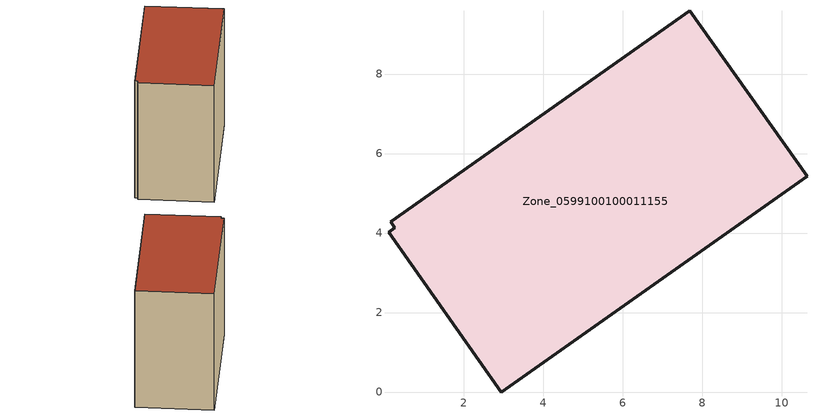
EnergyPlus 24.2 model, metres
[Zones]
Zone_0599100100011155
 floor ground (C_G): 0.1,4.02 0.26,4.13 0.16,4.28 7.69,9.59 10.63,5.42 2.95,0 z0
 wall outside (C_F): 2.95,0 10.63,5.42 7.69,9.59 0.16,4.28 0.26,4.13 0.1,4.02 2.95,0 z0:8.74
 roof outside (C_R): 0.26,4.13 0.1,4.02 2.95,0 10.63,5.42 7.69,9.59 0.16,4.28 z8.74
[BUILDING]
Pand.0599100100011155: North Axis=0; Terrain=City; Loads Convergence Tolerance Value=0.04; Temperature Convergence Tolerance Value=0.4; Solar Distribution=FullExterior; Maximum Number of Warmup Days=25; Minimum Number of Warmup Days=1
[Site:Location]
Rotterdam.The.Hague.AP_ZH_NLD Design_Conditions: Latitude=51.96; Longitude=4.45; Time Zone=1; Elevation=-4.5
[SITE:GROUNDTEMPERATURE:BUILDINGSURFACE]
18, 18, 18, 18, 18, 18, 18, 18, 18, 18, 18, 18
[MATERIAL] Thermal Absorptance=0.9; Solar Absorptance=0.7; Visible Absorptance=0.7
Name | Roughness | Thickness | Conductivity | Density | Specific Heat
G.TI.2015-2018 | MediumSmooth | 0.15 | 0.0428571 | 540 | 1210
F.TI.2015-2018 | Rough | 0.3 | 0.0666667 | 1920 | 840
R.TI.2015-2018 | MediumRough | 0.2 | 0.0333333 | 1500 | 1000
[CONSTRUCTION]
C_G: G.TI.2015-2018
C_F: F.TI.2015-2018
C_R: R.TI.2015-2018
[ZONE]
Zone_0599100100011155: Type=1; Multiplier=1; Ceiling Height=Autocalculate; Volume=Autocalculate; Floor Area=autocalculate; Part of Total Floor Area=Yes
[ZONEINFILTRATION:DESIGNFLOWRATE]
Infil_Zone_0599100100011155: Zone or ZoneList or Space or SpaceList=Zone_0599100100011155; Schedule=AlwaysOn; Design Flow Rate Calculation Method=Flow/Area; Flow Rate per Floor Area=0.0015; Constant Term Coefficient=1; Temperature Term Coefficient=0; Velocity Term Coefficient=0; Velocity Squared Term Coefficient=0
[HVACTEMPLATE:ZONE:IDEALLOADSAIRSYSTEM]
Zone_0599100100011155: Maximum Heating Supply Air Temperature=50; Minimum Cooling Supply Air Temperature=13; Maximum Heating Supply Air Humidity Ratio=0.0156; Minimum Cooling Supply Air Humidity Ratio=0.0077; Heating Limit=NoLimit; Cooling Limit=NoLimit; Dehumidification Control Type=ConstantSensibleHeatRatio; Cooling Sensible Heat Ratio=0.7; Dehumidification Setpoint=60; Humidification Control Type=None; Humidification Setpoint=30; Outdoor Air Method=None; Outdoor Air Flow Rate per Person=0.00944; Outdoor Air Flow Rate per Zone Floor Area=0; Outdoor Air Flow Rate per Zone=0; Demand Controlled Ventilation Type=None; Outdoor Air Economizer Type=NoEconomizer; Heat Recovery Type=None; Sensible Heat Recovery Effectiveness=0.7; Latent Heat Recovery Effectiveness=0.65
[ZONECONTROL:THERMOSTAT]
ThermostatControl_Zone_0599100100011155: Zone or ZoneList=Zone_0599100100011155; Control Type Schedule=DualSetpointControlType; Control 1=Thermostat_Zone_0599100100011155; Temperature Difference Between Cutout And Setpoint=0
[THERMOSTATSETPOINT:DUALSETPOINT]
Thermostat_Zone_0599100100011155: Heating Setpoint Temperature Schedule=HeatingSetpoint_Zone_0599100100011155; Cooling Setpoint Temperature Schedule=CoolingSetpoint_Zone_0599100100011155
[SCHEDULE:COMPACT]
HeatingSetpoint_Zone_0599100100011155: Through: 12/31, For: AllDays, Until: 24:00, 21
CoolingSetpoint_Zone_0599100100011155: Through: 12/31, For: AllDays, Until: 24:00, 24
DualSetpointControlType: Through: 12/31, For: AllDays, Until: 24:00, 4
AlwaysOn: Through: 12/31, For: AllDays, Until: 24:00, 1
